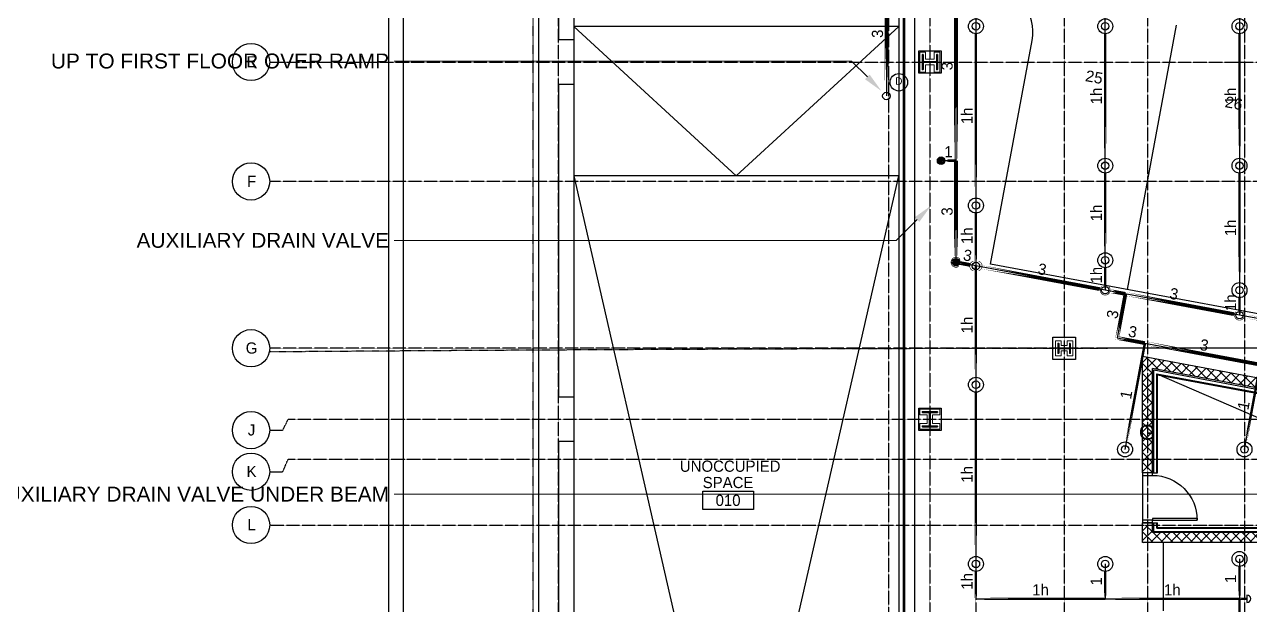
# Model space of a CAD drawing. Header units: inches. Extents: x -24247 to 247, y -491 to 2341.
# Drawn here: x -3777 to -2791, y 622 to 1089 of the extents above; entities that cross this region are included whole.
import ezdxf
from ezdxf import colors
from ezdxf.entities.mleader import LeaderData, LeaderLine
from ezdxf.enums import TextEntityAlignment as Align
from ezdxf.math import Vec2, Vec3

# ---------------------------------------------------------------- set-up
doc = ezdxf.new("R2010")
doc.units = ezdxf.units.IN
doc.header["$LTSCALE"] = 0.3
doc.header["$MEASUREMENT"] = 0
for name, pattern in [('CENTER2', [1.125, 0.75, -0.125, 0.125, -0.125]), ('DASHDOT2', [0.5, 0.25, -0.125, 0, -0.125]), ('HIDDEN', [0.375, 0.25, -0.125])]:
    doc.linetypes.add(name, pattern=pattern)
for name, color, linetype in [('000-sketch HVAC', 31, 'Continuous'), ('A-Door', 7, 'Continuous'), ('A-Grid(SmallScale)', 11, 'CENTER2'), ('A-Site-low walls', 1, 'Continuous'), ('A-Site-Parking', 251, 'Continuous'), ('A-Site-Pave', 8, 'Continuous'), ('A-Site-Setback', 5, 'HIDDEN'), ('A-Tag-Rm(Scale)', 7, 'Continuous'), ('A-Wall-Full', 7, 'Continuous'), ('A-Wall-Hatch', 15, 'Continuous'), ('HEADUP', 7, 'Continuous'), ('PIPEBL', 4, 'Continuous'), ('pipemn', 6, 'Continuous'), ('PIPESPC', 7, 'Continuous'), ('S-Foundation', 7, 'Continuous'), ('S-Grid-Iden', 7, 'Continuous'), ('S-Site-Curb', 4, 'Continuous'), ('S-Structural Concrete', 4, 'Continuous'), ('S-Wall-CMU', 7, 'Continuous'), ('S-Wall-Hatch', 8, 'Continuous'), ('spk-cap', 7, 'Continuous'), ('spk-pipedrop', 7, 'Continuous'), ('spk-piperise', 7, 'Continuous'), ('spk-ref', 7, 'Continuous'), ('TIDYPIPE', 7, 'Continuous')]:
    doc.layers.add(name, color=color, linetype=linetype)
for name, color, linetype, lineweight in [('A-Anno-Text', 7, 'Continuous', 25), ('A-Detl-Hatch', 1, 'Continuous', 18), ('A-Detl-Wide', 2, 'Continuous', 35), ('G-ANNO-TEXT', 7, 'Continuous', 0), ('S-Detl-Hatch', 1, 'Continuous', 18)]:
    doc.layers.add(name, color=color, linetype=linetype, lineweight=lineweight)
doc.layers.add('Zoning Envelope', color=7, linetype='DASHDOT2', true_color=0xaa0061)
doc.styles.add('Arial', font='arial.ttf')
doc.styles.add('G1DIM', font='arial.ttf')
doc.styles.add('PIPE', font='PIPE.SHX')
pattern_1 = [(45, (315.5006, 9197.75), (-3.9774756, 3.9774756), []), (135, (315.5006, 9197.75), (-3.9774756, -3.9774756), [])]

# ---------------------------------------------------------------- blocks, each defined once
blk = doc.blocks.new('Column Bubble')
blk.add_circle((-0.004, -0.002), 0.156)
blk.add_attdef('XX', text='', height=0.0938).set_placement((0, 0), align=Align.MIDDLE_CENTER)
blk = doc.blocks.new('*U20')
at = {"layer": 'A-Detl-Hatch'}
h = blk.add_hatch(dxfattribs=at)
h.set_pattern_fill('ANSI32', color=256, scale=6, style=0)
h.set_pattern_definition([(45, (0, -6.06), (-1.591, 1.591), []), (45, (1.0607, -6.06), (-1.591, 1.591), [])])
edge = h.paths.add_edge_path()
edge.add_line((6, -12.12), (6, -11.515))
edge.add_line((6, -11.515), (0.795, -11.515))
edge.add_arc((0.795, -10.915), 0.6, 180, 270, ccw=False)
edge.add_line((0.195, -10.915), (0.195, -1.205))
edge.add_arc((0.795, -1.205), 0.6, 90, 180, ccw=False)
edge.add_line((0.795, -0.605), (6, -0.605))
edge.add_line((6, -0.605), (6, 0))
edge.add_line((6, 0), (-6, 0))
edge.add_line((-6, 0), (-6, -0.605))
edge.add_line((-6, -0.605), (-0.795, -0.605))
edge.add_arc((-0.795, -1.205), 0.6, 0, 90, ccw=False)
edge.add_line((-0.195, -1.205), (-0.195, -10.915))
edge.add_arc((-0.795, -10.915), 0.6, 270, 360, ccw=False)
edge.add_line((-0.795, -11.515), (-6, -11.515))
edge.add_line((-6, -11.515), (-6, -12.12))
edge.add_line((-6, -12.12), (6, -12.12))
at = {"color": 0, "linetype": 'ByBlock'}
blk.add_lwpolyline([(6, -12.12), (6, -11.515), (0.795, -11.515, -0.4142136), (0.195, -10.915), (0.195, -1.205, -0.4142136), (0.795, -0.605), (6, -0.605), (6, 0), (-6, 0), (-6, -0.605), (-0.795, -0.605, -0.4142136), (-0.195, -1.205), (-0.195, -10.915, -0.4142136), (-0.795, -11.515), (-6, -11.515), (-6, -12.12)], format="xyb", close=True, dxfattribs=at)
blk = doc.blocks.new('W12X65')
at = {"layer": 'S-Detl-Hatch'}
blk.add_lwpolyline([(13860.59, -7310.28), (13860.59, -7305.67), (13854.79, -7305.67), (13854.79, -7298.76), (13860.59, -7298.76), (13860.59, -7294.16), (13844.59, -7294.16), (13844.59, -7298.76), (13850.4, -7298.76), (13850.4, -7305.67), (13844.59, -7305.67), (13844.59, -7310.28)], close=True, dxfattribs=at)
at = {"layer": 'A-Detl-Wide'}
blk.add_blockref('*U20', (13852.59, -7296.16), dxfattribs=at)
blk = doc.blocks.new('*U19')
at = {"layer": 'A-Detl-Hatch'}
h = blk.add_hatch(dxfattribs=at)
h.set_pattern_fill('ANSI32', color=256, scale=6, style=0)
h.set_pattern_definition([(45, (0, -4.865), (-1.591, 1.591), []), (45, (1.0607, -4.865), (-1.591, 1.591), [])])
edge = h.paths.add_edge_path()
edge.add_line((3.98, -9.73), (3.98, -9.295))
edge.add_line((3.98, -9.295), (0.645, -9.295))
edge.add_arc((0.645, -8.795), 0.5, 180, 270, ccw=False)
edge.add_line((0.145, -8.795), (0.145, -0.935))
edge.add_arc((0.645, -0.935), 0.5, 90, 180, ccw=False)
edge.add_line((0.645, -0.435), (3.98, -0.435))
edge.add_line((3.98, -0.435), (3.98, 0))
edge.add_line((3.98, 0), (-3.98, 0))
edge.add_line((-3.98, 0), (-3.98, -0.435))
edge.add_line((-3.98, -0.435), (-0.645, -0.435))
edge.add_arc((-0.645, -0.935), 0.5, 0, 90, ccw=False)
edge.add_line((-0.145, -0.935), (-0.145, -8.795))
edge.add_arc((-0.645, -8.795), 0.5, -90, 0, ccw=False)
edge.add_line((-0.645, -9.295), (-3.98, -9.295))
edge.add_line((-3.98, -9.295), (-3.98, -9.73))
edge.add_line((-3.98, -9.73), (3.98, -9.73))
at = {"color": 0, "linetype": 'ByBlock'}
blk.add_lwpolyline([(3.98, -9.73), (3.98, -9.295), (0.645, -9.295, -0.4142136), (0.145, -8.795), (0.145, -0.935, -0.4142136), (0.645, -0.435), (3.98, -0.435), (3.98, 0), (-3.98, 0), (-3.98, -0.435), (-0.645, -0.435, -0.4142136), (-0.145, -0.935), (-0.145, -8.795, -0.4142136), (-0.645, -9.295), (-3.98, -9.295), (-3.98, -9.73)], format="xyb", close=True, dxfattribs=at)
blk = doc.blocks.new('W10X33')
at = {"layer": 'S-Detl-Hatch'}
blk.add_lwpolyline([(13773.78, -7310.28), (13773.78, -7305.84), (13769.95, -7305.84), (13769.95, -7300.98), (13773.78, -7300.98), (13773.78, -7296.55), (13761.82, -7296.55), (13761.82, -7300.98), (13765.66, -7300.98), (13765.66, -7305.84), (13761.82, -7305.84), (13761.82, -7310.28)], close=True, dxfattribs=at)
at = {"layer": 'A-Detl-Wide'}
blk.add_blockref('*U19', (13767.8, -7298.55), dxfattribs=at)
blk = doc.blocks.new('Davis park ex stairs')
at = {"layer": 'A-Site-low walls'}
for p, q in [((378.67, 209.11), (378.67, 968.08)), ((390.67, 221.11), (390.67, 956.08))]:
    blk.add_line(p, q, dxfattribs=at)
blk = doc.blocks.new('Door 36in')
blk.add_lwpolyline([(0, 36), (1.5, 36), (1.5, 0), (0, 0)], close=True)
blk.add_arc((0, 0), 36, 0, 90)
blk = doc.blocks.new('Rm Tag')
blk.add_lwpolyline([(-0.212, 0.076), (0.212, 0.076), (0.212, -0.076), (-0.212, -0.076)], close=True)
for p in [(0, 0.286), (0, 0.149), (0, 0)]:
    blk.add_attdef('XXX', text='', height=0.0938).set_placement(p, align=Align.MIDDLE_CENTER)
blk = doc.blocks.new('SPRIG1')
for radius in [6, 3]:
    blk.add_circle((0, 0), radius)
blk = doc.blocks.new('drop')
blk.add_circle((0, 0), 3)
for points in [[(0.01, 2.97), (-2.53, -1.59), (-2.62, 1.36)], [(0.01, 2.97), (-2.49, -1.59), (2.52, -1.59)], [(2.52, -1.59), (0.01, 2.97), (2.6, 1.47)], [(2.52, -1.59), (-2.53, -1.59), (0.01, -2.98)]]:
    blk.add_solid(points)
blk = doc.blocks.new('rise')
blk.add_circle((0, 0), 3)
blk = doc.blocks.new('CAP')
blk.add_line((0, 3), (0, -3))
blk.add_arc((0, 0), 3, 270, 90)
blk = doc.blocks.new('PIPESPC')
at = {"layer": 'PIPESPC', "style": 'PIPE', "width": 0.9}
blk.add_attdef('SIZE', text='', height=9, dxfattribs=at).set_placement((0, 4.02), align=Align.CENTER)
at = {"layer": 'PIPESPC', "style": 'PIPE', "flags": 1}
blk.add_attdef('SCHED', (25.3, 3.89), '', height=9, dxfattribs=at)
blk = doc.blocks.new('REF')
blk.add_circle((10, 11), 7)
blk.add_attdef('L', text='', height=6).set_placement((10, 9), align=Align.CENTER)
blk = doc.blocks.new('TIDYRUN')
at = {"const_width": 0.5}
blk.add_lwpolyline([(-2.83, 2.83, -2.414214), (-2.83, -2.83, -1.737895)], format="xyb", dxfattribs=at)
blk = doc.blocks.new('TIDYDROP')
at = {"const_width": 0.5}
for points in [[(-2.18, 3.82, 0.737034), (-2.18, -3.82)], [(2.18, 3.82, -0.737034), (2.18, -3.82)]]:
    blk.add_lwpolyline(points, format="xyb", dxfattribs=at)

msp = doc.modelspace()

# ---------------------------------------------------------------- hatches: boundary and pattern name
at = {"layer": 'S-Wall-Hatch'}
h = msp.add_hatch(dxfattribs=at)
h.set_pattern_fill('ANSI37', color=256, scale=45, style=0)
h.set_pattern_definition(pattern_1)
h.paths.add_polyline_path([(-2870, 740), (-2878, 740), (-2878, 728.87), (-2870, 728.87)])
h.paths.add_polyline_path([(-2870, 772), (-2878, 772), (-2878, 740), (-2870, 740)])
h.paths.add_polyline_path([(-2870, 812.77), (-2868, 812.4), (-2868, 820.53), (-2878, 822.4), (-2878, 772), (-2870, 772)])
h.paths.add_polyline_path([(-2868, 820.53), (-2868, 812.4), (-2796, 798.98), (-2796, 807.11)])
h.paths.add_polyline_path([(-2796, 807.11), (-2796, 798.98), (-2736, 787.79), (-2736, 795.93)])
h.paths.add_polyline_path([(-2719.38, 792.83), (-2736, 795.93), (-2736, 787.79), (-2719.38, 784.69)])
h.paths.add_polyline_path([(-2719.38, 792.83), (-2719.38, 784.69), (-2670, 775.49), (-2670, 783.63)])
h.paths.add_polyline_path([(-2670, 783.63), (-2670, 775.49), (-2651.28, 772), (-2607.62, 772)])
h.paths.add_polyline_path([(-2607.62, 772), (-2651.28, 772), (-2580, 758.71), (-2580, 766.85)])
h.paths.add_polyline_path([(-2580, 766.85), (-2580, 758.71), (-2479.59, 740), (-2435.93, 740)])
h.paths.add_polyline_path([(-2435.93, 740), (-2479.59, 740), (-2356, 716.96), (-2356, 725.1)])
h.paths.add_polyline_path([(-2334, 721), (-2356, 725.1), (-2356, 716.96), (-2342, 714.35), (-2342, 704.87), (-2334, 704.87)])
h.paths.add_polyline_path([(-2334, 687), (-2342, 687), (-2342, 605), (-2334, 605)])
h.paths.add_polyline_path([(-2334, 704.87), (-2342, 704.87), (-2342, 687), (-2334, 687)])
h.paths.add_polyline_path([(-2334, 605), (-2342, 605), (-2342, 552), (-2334, 552)])
h.paths.add_polyline_path([(-2334, 552), (-2342, 552), (-2342, 477), (-2334, 477)])
h.paths.add_polyline_path([(-2334, 477), (-2342, 477), (-2342, 465), (-2356, 465), (-2356, 459), (-2334, 459)])
h.paths.add_polyline_path([(-2356, 465), (-2446.37, 465), (-2446.37, 459), (-2356, 459)])
h.paths.add_polyline_path([(-2356, 459), (-2446.37, 459), (-2446.37, 457), (-2356, 457)])
h.paths.add_polyline_path([(-2334, 459), (-2356, 459), (-2356, 457), (-2334, 457)])
h = msp.add_hatch(dxfattribs=at)
h.set_pattern_fill('ANSI37', color=256, scale=45, style=0)
h.set_pattern_definition(pattern_1)
h.paths.add_polyline_path([(-2726, 678), (-2727, 678), (-2736, 678), (-2736, 672.87), (-2734, 672.87), (-2734, 636.62), (-2726, 636.62)])
h.paths.add_polyline_path([(-2736, 678), (-2745, 678), (-2745, 680.87), (-2796, 680.87), (-2796, 672.87), (-2736, 672.87)])
h.paths.add_polyline_path([(-2796, 680.87), (-2868, 680.87), (-2868, 672.87), (-2796, 672.87)])
h.paths.add_polyline_path([(-2868, 680.87), (-2870, 680.87), (-2870, 687), (-2878, 687), (-2878, 672.87), (-2868, 672.87)])

# ---------------------------------------------------------------- linework, layer by layer
at = {"layer": 'A-Door'}
for points in [[(-2878, 726.87), (-2870, 726.87), (-2870, 728.87), (-2878, 728.87)], [(-2878, 688.87), (-2870, 688.87), (-2870, 690.87), (-2878, 690.87)]]:
    msp.add_lwpolyline(points, close=True, dxfattribs=at)
at = {"layer": 'A-Grid(SmallScale)'}
for p, q in [((-3348, 1771.74), (-3348, -107.53)), ((-3082, -107.53), (-3082, 1771.74)), ((-3049, 1771.74), (-3049, -107.53)), ((-3012, 1771.74), (-3012, -107.53)), ((-2941, 1771.74), (-2941, -107.53)), ((-2874, 1771.74), (-2874, -107.53)), ((-2796, 1771.74), (-2796, -107.53)), ((-3580, 1059), (228, 1059)), ((228, 963), (-3580, 963)), ((228, 829), (-3580, 829)), ((-3565.11, 772), (228, 772)), ((-3565.11, 740), (228, 740)), ((-3580, 687), (228, 687))]:
    msp.add_line(p, q, dxfattribs=at)
for points in [[(-3580, 763.19), (-3569.47, 763.19), (-3565.11, 772)], [(-3580, 729.78), (-3569.47, 729.78), (-3565.11, 740)]]:
    msp.add_lwpolyline(points, dxfattribs=at)
at = {"layer": 'A-Site-Parking'}
for p, q in [((-2890.1, 876.2), (-2850.53, 1088.54)), ((-3000.21, 896.72), (-2966.72, 1076.4)), ((-1961.91, 703.19), (-3000.21, 896.72)), ((-2878, 726.87), (-2878, 690.87)), ((-2861, 618), (-2861, 672.87))]:
    msp.add_line(p, q, dxfattribs=at)
msp.add_arc((-3002.11, 1083), 36, 349.44167, 90, dxfattribs=at)
at = {"layer": 'A-Site-Pave'}
for p, q in [((-3074, 1087.49), (-3335.5, 1087.49)), ((-3335.5, 1087.49), (-3204.75, 967.49)), ((-3204.75, 967.49), (-3074, 1087.49)), ((-3074, 967.49), (-3335.5, 967.49)), ((-3074, 967.49), (-3335.5, 967.49)), ((-3335.5, 967.49), (-3253.11, 608.13)), ((-3156.39, 608.13), (-3074, 967.49)), ((-2866.5, 808.56), (-2642.38, 711.16))]:
    msp.add_line(p, q, dxfattribs=at)
at = {"layer": 'A-Site-Setback'}
msp.add_lwpolyline([(-3368, 1467.95), (-92.22, 857.37, 0.002374), (40, 833.37), (40, 25), (-2900, 25, 0.00067), (-2984.09, 24.89, 0.001041), (-3368, 23.49), (-3368, 827.74), (-3368, 1467.95)], format="xyb", dxfattribs=at)
at = {"layer": 'A-Wall-Full'}
for p, q in [((-3074, 1119), (-3074, 607.67)), ((-3061.38, 1106.37), (-3061.38, 607.67)), ((-2865.88, 807.8), (-2346.25, 710.95)), ((-2865.88, 728.87), (-2865.88, 807.8)), ((-2870, 728.87), (-2865.88, 728.87)), ((-2870, 688.87), (-2865.88, 688.87)), ((-2865.88, 685), (-2865.88, 688.87))]:
    msp.add_line(p, q, dxfattribs=at)
msp.add_lwpolyline([(-2865.88, 685), (-2749.13, 685), (-2749.13, 700.12), (-2721.87, 700.12), (-2721.87, 633.12)], dxfattribs=at)
at = {"layer": 'A-Wall-Hatch'}
for p, q in [((-3070.38, 1115.38), (-3070.38, 607.67)), ((-3069.38, 1114.37), (-3069.38, 607.67)), ((-2869, 811.57), (-2343.12, 713.55)), ((-2869, 728.87), (-2869, 811.57)), ((-2866.5, 808.56), (-2345.62, 711.47)), ((-2866.5, 728.87), (-2866.5, 808.56)), ((-2869, 681.87), (-2869, 688.87)), ((-2866.5, 684.37), (-2866.5, 688.87))]:
    msp.add_line(p, q, dxfattribs=at)
for points in [[(-2869, 681.87), (-2746, 681.87), (-2746, 697), (-2725, 697), (-2725, 633.12)], [(-2866.5, 684.37), (-2748.5, 684.37), (-2748.5, 699.5), (-2722.5, 699.5), (-2722.5, 633.12)]]:
    msp.add_lwpolyline(points, dxfattribs=at)
at = {"layer": 'PIPEBL', "color": 1}
for p, q in [((-3012, 1163.74), (-3012, 1087.74)), ((-2908, 1087.74), (-2908, 1163.74)), ((-2800, 1163.74), (-2800, 1087.74)), ((-3012, 1087.74), (-3012, 943.74)), ((-2908, 975.74), (-2908, 1087.74)), ((-2800, 1087.74), (-2800, 975.74)), ((-3028, 979.74), (-3040, 979.74)), ((-2908, 899.74), (-2908, 975.74)), ((-2800, 975.74), (-2800, 875.74)), ((-3012, 943.74), (-3012, 895.13)), ((-2908, 899.74), (-2908, 875.74)), ((-3012, 895.13), (-3012, 799.74)), ((-2800, 875.74), (-2800, 855.61)), ((-2892, 747.74), (-2876.08, 833.17)), ((-2796, 747.74), (-2783.3, 815.88)), ((-3012, 799.74), (-3012, 655.74)), ((-3012, 655.74), (-3012, 627.74)), ((-2908, 655.74), (-2908, 627.74)), ((-2800, 659.74), (-2800, 627.74)), ((-3012, 627.74), (-2908, 627.74)), ((-2908, 627.74), (-2800, 627.74)), ((-2800, 539.74), (-2800, 627.74)), ((-2800, 627.74), (-2794, 627.74))]:
    msp.add_line(p, q, dxfattribs=at)
at = {"layer": 'pipemn', "color": 1}
for p, q in [((-3084, 1131.74), (-3084, 1031.74)), ((-3028, 979.74), (-3028, 1131.74)), ((-3028, 898.11), (-3028, 979.74)), ((-3012, 895.13), (-3028, 898.11)), ((-2908, 875.74), (-3012, 895.13)), ((-2800, 855.61), (-2908, 875.74)), ((-2891.7, 872.7), (-2898.3, 837.31)), ((-2640, 825.79), (-2800, 855.61)), ((-2898.3, 837.31), (-2876.08, 833.17)), ((-2876.08, 833.17), (-2783.3, 815.88))]:
    msp.add_line(p, q, dxfattribs=at)
at = {"layer": 'S-Foundation'}
for p, q in [((-3363.5, 331), (-3363.5, 1467.11)), ((-3347.5, 1077), (-3347.5, 1267)), ((-3347.5, 790), (-3347.5, 1041)), ((-3347.5, 570), (-3347.5, 754))]:
    msp.add_line(p, q, dxfattribs=at)
for points in [[(-3347.5, 1077), (-3335.5, 1077), (-3335.5, 1041), (-3347.5, 1041)], [(-3347.5, 790), (-3335.5, 790), (-3335.5, 754), (-3347.5, 754)]]:
    msp.add_lwpolyline(points, dxfattribs=at)
at = {"layer": 'S-Site-Curb'}
for p, q in [((-3335.5, 1267), (-3335.5, 1077)), ((-3335.5, 1041), (-3335.5, 790)), ((-3335.5, 754), (-3335.5, 570))]:
    msp.add_line(p, q, dxfattribs=at)
at = {"layer": 'S-Structural Concrete'}
for points in [[(-3058, 1068), (-3040, 1068), (-3040, 1050), (-3058, 1050)], [(-2950, 837.93), (-2932, 837.93), (-2932, 819.93), (-2950, 819.93)], [(-3058, 781), (-3040, 781), (-3040, 763), (-3058, 763)]]:
    msp.add_lwpolyline(points, close=True, dxfattribs=at)
at = {"layer": 'S-Wall-CMU'}
for p, q in [((-2334, 721), (-2878, 822.4)), ((-2878, 728.87), (-2878, 822.4)), ((-2342, 714.35), (-2870, 812.77)), ((-2870, 728.87), (-2870, 812.77)), ((-2870, 728.87), (-2878, 728.87)), ((-2878, 672.87), (-2878, 688.87)), ((-2870, 688.87), (-2878, 688.87)), ((-2870, 680.87), (-2870, 688.87)), ((-2745, 680.87), (-2870, 680.87)), ((-2734, 672.87), (-2878, 672.87))]:
    msp.add_line(p, q, dxfattribs=at)
at = {"layer": 'TIDYPIPE', "color": 7}
for points, const_width in [([(-3028, 979.74), (-3028, 1133.24)], 3), ([(-3084, 1036.24), (-3084, 1131.74)], 3), ([(-3012, 949.74), (-3012, 1081.74)], 2), ([(-2908, 981.74), (-2908, 1081.74)], 2), ([(-2800, 981.74), (-2800, 1081.74)], 2), ([(-3035.5, 979.74), (-3028, 979.74)], 2), ([(-3028, 902.61), (-3028, 979.74)], 3), ([(-2908, 905.74), (-2908, 969.74)], 2), ([(-2800, 881.74), (-2800, 969.74)], 2), ([(-3012, 895.13), (-3012, 937.74)], 2), ([(-3028, 898.11), (-3016.42, 895.95)], 3), ([(-3012, 805.74), (-3012, 895.13)], 2), ([(-3007.58, 894.3), (-2912.42, 876.57)], 3), ([(-2908, 875.74), (-2908, 893.74)], 2), ([(-2903.58, 874.92), (-2891.7, 872.7)], 3), ([(-2898.58, 835.84), (-2891.7, 872.7)], 3), ([(-2891.7, 872.7), (-2804.42, 856.44)], 3), ([(-2800, 855.61), (-2800, 869.74)], 2), ([(-2795.58, 854.79), (-2644.42, 826.61)], 3), ([(-2899.78, 837.59), (-2876.08, 833.17)], 3), ([(-2890.9, 753.64), (-2876.08, 833.17)], 2), ([(-2876.08, 833.17), (-2783.3, 815.88)], 3), ([(-2794.9, 753.64), (-2783.3, 815.88)], 2), ([(-3012, 661.74), (-3012, 793.74)], 2), ([(-2800, 627.74), (-2800, 653.74)], 2), ([(-3012, 626.74), (-3012, 649.74)], 2), ([(-2908, 627.74), (-2908, 649.74)], 2), ([(-3013, 627.74), (-2908, 627.74)], 2), ([(-2908, 627.74), (-2800, 627.74)], 2), ([(-2800, 545.74), (-2800, 627.74)], 2), ([(-2800, 627.74), (-2794, 627.74)], 2)]:
    msp.add_lwpolyline(points, close=True, dxfattribs=dict(at, const_width=const_width))
at = {"layer": 'Zoning Envelope'}
msp.add_lwpolyline([(228, 829), (-2840, 829, 0.000426), (-2973.35, 828.89, 0.001551), (-3580, 826.08, 0.001255)], format="xyb", dxfattribs=at)

# ---------------------------------------------------------------- block references
at = {"rotation": 90}
for name, p in [('W12X65', (-10351.22, -12793.59)), ('W10X33', (-10244.41, -12938.8))]:
    msp.add_blockref(name, p, dxfattribs=at)
msp.add_blockref('W12X65', (-16901.59, 8074.22))
at = {"layer": '000-sketch HVAC', "transparency": 33554687}
msp.add_blockref('Davis park ex stairs', (-3862.93, 331.89), dxfattribs=at)
at = {"layer": 'A-Door', "xscale": -1, "rotation": 270}
msp.add_blockref('Door 36in', (-2870, 690.87), dxfattribs=at)
at = {"layer": 'A-Tag-Rm(Scale)'}
ref = msp.add_blockref('Rm Tag', (-3211.33, 706.83), dxfattribs=dict(at, xscale=96, yscale=96, zscale=96))
ref.add_attrib('XXX', ' UNOCCUPIED', dxfattribs={"layer": '0', "height": 9}).set_placement((-3211.33, 734.27), align=Align.MIDDLE_CENTER)
ref.add_attrib('XXX', 'SPACE', dxfattribs={"layer": '0', "height": 9}).set_placement((-3211.33, 721.16), align=Align.MIDDLE_CENTER)
ref.add_attrib('XXX', '010', dxfattribs={"layer": '0', "height": 9}).set_placement((-3211.33, 706.83), align=Align.MIDDLE_CENTER)
at = {"layer": 'HEADUP'}
for p in [(-3012, 1087.74), (-2908, 1087.74), (-2800, 1087.74), (-2908, 975.74), (-2800, 975.74), (-3012, 943.74), (-2908, 899.74), (-2800, 875.74), (-3012, 799.74), (-2892, 747.74), (-2796, 747.74), (-3012, 655.74), (-2908, 655.74), (-2800, 659.74)]:
    msp.add_blockref('SPRIG1', p, dxfattribs=at)
at = {"layer": 'PIPESPC'}
ref = msp.add_blockref('PIPESPC', (-3084, 1081.74), dxfattribs=dict(at, rotation=90))
ref.add_attrib('SIZE', '3', dxfattribs={"color": 0, "height": 9, "rotation": 90, "style": 'PIPE'}).set_placement((-3084, 1081.74), align=Align.BOTTOM_CENTER)
ref = msp.add_blockref('PIPESPC', (-3028, 1055.74), dxfattribs=dict(at, rotation=90))
ref.add_attrib('SIZE', '3', dxfattribs={"color": 0, "height": 9, "rotation": 90, "style": 'PIPE'}).set_placement((-3028, 1055.74), align=Align.BOTTOM_CENTER)
ref = msp.add_blockref('PIPESPC', (-2908, 1031.74), dxfattribs=dict(at, rotation=90))
ref.add_attrib('SIZE', '1h', dxfattribs={"color": 0, "height": 9, "rotation": 90, "style": 'PIPE'}).set_placement((-2908, 1031.74), align=Align.BOTTOM_CENTER)
ref = msp.add_blockref('PIPESPC', (-2800, 1031.74), dxfattribs=dict(at, rotation=90))
ref.add_attrib('SIZE', '1h', dxfattribs={"color": 0, "height": 9, "rotation": 90, "style": 'PIPE'}).set_placement((-2800, 1031.74), align=Align.BOTTOM_CENTER)
ref = msp.add_blockref('PIPESPC', (-3012, 1015.74), dxfattribs=dict(at, rotation=90))
ref.add_attrib('SIZE', '1h', dxfattribs={"color": 0, "height": 9, "rotation": 90, "style": 'PIPE'}).set_placement((-3012, 1015.74), align=Align.BOTTOM_CENTER)
ref = msp.add_blockref('PIPESPC', (-3034, 979.74), dxfattribs=at)
ref.add_attrib('SIZE', '1', dxfattribs={"color": 0, "height": 9, "style": 'PIPE'}).set_placement((-3034, 979.74), align=Align.BOTTOM_CENTER)
ref = msp.add_blockref('PIPESPC', (-3028, 938.93), dxfattribs=dict(at, rotation=90))
ref.add_attrib('SIZE', '3', dxfattribs={"color": 0, "height": 9, "rotation": 90, "style": 'PIPE'}).set_placement((-3028, 938.93), align=Align.BOTTOM_CENTER)
ref = msp.add_blockref('PIPESPC', (-2908, 937.74), dxfattribs=dict(at, rotation=90))
ref.add_attrib('SIZE', '1h', dxfattribs={"color": 0, "height": 9, "rotation": 90, "style": 'PIPE'}).set_placement((-2908, 937.74), align=Align.BOTTOM_CENTER)
ref = msp.add_blockref('PIPESPC', (-2800, 925.74), dxfattribs=dict(at, rotation=90))
ref.add_attrib('SIZE', '1h', dxfattribs={"color": 0, "height": 9, "rotation": 90, "style": 'PIPE'}).set_placement((-2800, 925.74), align=Align.BOTTOM_CENTER)
ref = msp.add_blockref('PIPESPC', (-3012, 919.43), dxfattribs=dict(at, rotation=90))
ref.add_attrib('SIZE', '1h', dxfattribs={"color": 0, "height": 9, "rotation": 90, "style": 'PIPE'}).set_placement((-3012, 919.43), align=Align.BOTTOM_CENTER)
ref = msp.add_blockref('PIPESPC', (-3020, 896.62), dxfattribs=dict(at, rotation=349.4416666666683))
ref.add_attrib('SIZE', '3', dxfattribs={"color": 0, "height": 9, "rotation": 349.44167, "style": 'PIPE'}).set_placement((-3020, 896.62), align=Align.BOTTOM_CENTER)
ref = msp.add_blockref('PIPESPC', (-2960, 885.43), dxfattribs=dict(at, rotation=349.4416666666683))
ref.add_attrib('SIZE', '3', dxfattribs={"color": 0, "height": 9, "rotation": 349.44167, "style": 'PIPE'}).set_placement((-2960, 885.43), align=Align.BOTTOM_CENTER)
ref = msp.add_blockref('PIPESPC', (-2908, 887.74), dxfattribs=dict(at, rotation=90))
ref.add_attrib('SIZE', '1h', dxfattribs={"color": 0, "height": 9, "rotation": 90, "style": 'PIPE'}).set_placement((-2908, 887.74), align=Align.BOTTOM_CENTER)
ref = msp.add_blockref('PIPESPC', (-2854, 865.68), dxfattribs=dict(at, rotation=349.4416666666676))
ref.add_attrib('SIZE', '3', dxfattribs={"color": 0, "height": 9, "rotation": 349.44167, "style": 'PIPE'}).set_placement((-2854, 865.68), align=Align.BOTTOM_CENTER)
ref = msp.add_blockref('PIPESPC', (-2800, 865.68), dxfattribs=dict(at, rotation=90))
ref.add_attrib('SIZE', '1h', dxfattribs={"color": 0, "height": 9, "rotation": 90, "style": 'PIPE'}).set_placement((-2800, 865.68), align=Align.BOTTOM_CENTER)
ref = msp.add_blockref('PIPESPC', (-2895, 855.01), dxfattribs=dict(at, rotation=79.4416666666675))
ref.add_attrib('SIZE', '3', dxfattribs={"color": 0, "height": 9, "rotation": 79.44167, "style": 'PIPE'}).set_placement((-2895, 855.01), align=Align.BOTTOM_CENTER)
ref = msp.add_blockref('PIPESPC', (-3012, 847.74), dxfattribs=dict(at, rotation=90))
ref.add_attrib('SIZE', '1h', dxfattribs={"color": 0, "height": 9, "rotation": 90, "style": 'PIPE'}).set_placement((-3012, 847.74), align=Align.BOTTOM_CENTER)
ref = msp.add_blockref('PIPESPC', (-2887.19, 835.24), dxfattribs=dict(at, rotation=349.4416666666663))
ref.add_attrib('SIZE', '3', dxfattribs={"color": 0, "height": 9, "rotation": 349.44167, "style": 'PIPE'}).set_placement((-2887.19, 835.24), align=Align.BOTTOM_CENTER)
ref = msp.add_blockref('PIPESPC', (-2829.69, 824.52), dxfattribs=dict(at, rotation=349.4416666666679))
ref.add_attrib('SIZE', '3', dxfattribs={"color": 0, "height": 9, "rotation": 349.44167, "style": 'PIPE'}).set_placement((-2829.69, 824.52), align=Align.BOTTOM_CENTER)
ref = msp.add_blockref('PIPESPC', (-2884.04, 790.46), dxfattribs=dict(at, rotation=79.44166666666777))
ref.add_attrib('SIZE', '1', dxfattribs={"color": 0, "height": 9, "rotation": 79.44167, "style": 'PIPE'}).set_placement((-2884.04, 790.46), align=Align.BOTTOM_CENTER)
ref = msp.add_blockref('PIPESPC', (-2789.65, 781.81), dxfattribs=dict(at, rotation=79.44166666666787))
ref.add_attrib('SIZE', '1', dxfattribs={"color": 0, "height": 9, "rotation": 79.44167, "style": 'PIPE'}).set_placement((-2789.65, 781.81), align=Align.BOTTOM_CENTER)
ref = msp.add_blockref('PIPESPC', (-3012, 727.74), dxfattribs=dict(at, rotation=90))
ref.add_attrib('SIZE', '1h', dxfattribs={"color": 0, "height": 9, "rotation": 90, "style": 'PIPE'}).set_placement((-3012, 727.74), align=Align.BOTTOM_CENTER)
ref = msp.add_blockref('PIPESPC', (-3012, 641.74), dxfattribs=dict(at, rotation=90))
ref.add_attrib('SIZE', '1h', dxfattribs={"color": 0, "height": 9, "rotation": 90, "style": 'PIPE'}).set_placement((-3012, 641.74), align=Align.BOTTOM_CENTER)
ref = msp.add_blockref('PIPESPC', (-2908, 641.74), dxfattribs=dict(at, rotation=90))
ref.add_attrib('SIZE', '1', dxfattribs={"color": 0, "height": 9, "rotation": 90, "style": 'PIPE'}).set_placement((-2908, 641.74), align=Align.BOTTOM_CENTER)
ref = msp.add_blockref('PIPESPC', (-2800, 643.74), dxfattribs=dict(at, rotation=90))
ref.add_attrib('SIZE', '1', dxfattribs={"color": 0, "height": 9, "rotation": 90, "style": 'PIPE'}).set_placement((-2800, 643.74), align=Align.BOTTOM_CENTER)
ref = msp.add_blockref('PIPESPC', (-2960, 627.74), dxfattribs=at)
ref.add_attrib('SIZE', '1h', dxfattribs={"color": 0, "height": 9, "style": 'PIPE'}).set_placement((-2960, 627.74), align=Align.BOTTOM_CENTER)
ref = msp.add_blockref('PIPESPC', (-2854, 627.74), dxfattribs=at)
ref.add_attrib('SIZE', '1h', dxfattribs={"color": 0, "height": 9, "style": 'PIPE'}).set_placement((-2854, 627.74), align=Align.BOTTOM_CENTER)
at = {"layer": 'S-Grid-Iden', "xscale": 96, "yscale": 96, "zscale": 96}
for p, values in [((-3594.59, 1059.23), {'XX': 'E'}), ((-3594.59, 963.23), {'XX': 'F'}), ((-3594.59, 829.23), {'XX': 'G'}), ((-3594.59, 763.42), {'XX': 'J'}), ((-3594.59, 730.02), {'XX': 'K'}), ((-3594.59, 687.23), {'XX': 'L'})]:
    msp.add_blockref('Column Bubble', p, dxfattribs=at).add_auto_attribs(values)
at = {"layer": 'spk-cap'}
msp.add_blockref('CAP', (-2794, 627.74), dxfattribs=at)
at = {"layer": 'spk-pipedrop'}
for p, rotation in [((-3040, 979.74), 180.0000000000555), ((-3028, 898.11), 169.4416666667202)]:
    msp.add_blockref('drop', p, dxfattribs=dict(at, rotation=rotation))
at = {"layer": 'spk-piperise'}
for p, rotation in [((-3084, 1031.74), 270.0000000000834), ((-3012, 895.13), 169.4416666667202), ((-2908, 875.74), 349.4416666667757), ((-2800, 855.61), 169.4416666667203)]:
    msp.add_blockref('rise', p, dxfattribs=dict(at, rotation=rotation))
at = {"layer": 'spk-ref'}
msp.add_blockref('REF', (-3084, 1031.74), dxfattribs=at).add_auto_attribs({'L': 'D'})
at = {"layer": 'TIDYPIPE'}
for name, p, rotation in [('TIDYRUN', (-3028, 898.11), 169.4416666666683), ('TIDYDROP', (-3012, 895.13), 180), ('TIDYRUN', (-2908, 875.74), 270), ('TIDYRUN', (-2800, 855.61), 270)]:
    msp.add_blockref(name, p, dxfattribs=dict(at, rotation=rotation))

# ---------------------------------------------------------------- texts
at = {"layer": 'A-Anno-Text', "color": 2, "char_height": 9, "width": 19.7484, "attachment_point": 5, "rotation": 349.44167, "style": 'G1DIM'}
for s, insert in [('25', (-2916.84, 1046.9)), ('26', (-2804.52, 1025.97))]:
    msp.add_mtext(s, dxfattribs=dict(at, insert=insert))
at = {"layer": 'G-ANNO-TEXT', "style": 'Arial'}
msp.add_text('G', height=12, dxfattribs=at).set_placement((-2880.89, 755.54))

# ---------------------------------------------------------------- leaders
at = {"layer": 'G-ANNO-TEXT'}
ml = msp.add_multileader_mtext('Standard', dxfattribs=at)
ml.set_content('UP TO FIRST FLOOR OVER RAMP', color=256, style='Arial')
ml.set_leader_properties(color=256, linetype='ByLayer', lineweight=-1)
ml.build(insert=Vec2(0, 0))
ml.multileader.update_dxf_attribs({"has_dogleg": 0, "dogleg_length": 0.125, "arrow_head_size": 16, "scale": 128})
ctx = ml.context
ctx.base_point, ctx.scale, ctx.char_height, ctx.arrow_head_size, ctx.landing_gap_size, ctx.plane_origin = Vec3(-3648.9, 1059.74), 128, 12, 16, 4, Vec3(-3088, 1035.74)
ctx.text_align_type = 2
notes = []
notes.append((ctx, [(0, (1, 1, 0), (-3464, 1059.74), (-1, 0), 16, [(0, [(-3088, 1035.74), (-3112, 1059.74)], 0, [])])]))
ctx.mtext.insert, ctx.mtext.width, ctx.mtext.alignment, ctx.mtext.flow_direction = Vec3(-3484, 1065.85), 162.2133, 3, 5
ml = msp.add_multileader_mtext('Standard', dxfattribs=at)
ml.set_content('AUXILIARY DRAIN VALVE ', color=256, style='Arial')
ml.set_leader_properties(color=256, linetype='ByLayer', lineweight=-1)
ml.build(insert=Vec2(0, 0))
ml.multileader.update_dxf_attribs({"has_dogleg": 0, "dogleg_length": 0.125, "arrow_head_size": 16, "scale": 128})
ctx = ml.context
ctx.base_point, ctx.scale, ctx.char_height, ctx.arrow_head_size, ctx.landing_gap_size, ctx.plane_origin = Vec3(-3596.67, 915.74), 128, 12, 16, 4, Vec3(-3048, 943.74)
ctx.text_align_type = 2
notes.append((ctx, [(0, (1, 1, 0), (-3464, 915.74), (-1, 0), 16, [(0, [(-3048, 943.74), (-3076, 915.74)], 0, [])])]))
ctx.mtext.insert, ctx.mtext.width, ctx.mtext.alignment, ctx.mtext.flow_direction = Vec3(-3484, 921.75), 134.1697, 3, 5
ml = msp.add_multileader_mtext('Standard', dxfattribs=at)
ml.set_content('AUXILIARY DRAIN VALVE UNDER BEAM', color=256, style='Arial')
ml.set_leader_properties(color=256, linetype='ByLayer', lineweight=-1)
ml.build(insert=Vec2(0, 0))
ml.multileader.update_dxf_attribs({"has_dogleg": 0, "dogleg_length": 0.125, "arrow_head_size": 16, "scale": 128})
ctx = ml.context
ctx.base_point, ctx.scale, ctx.char_height, ctx.arrow_head_size, ctx.landing_gap_size, ctx.plane_origin = Vec3(-3597.19, 711.74), 128, 12, 16, 4, Vec3(-1608, 671.74)
ctx.text_align_type = 2
notes.append((ctx, [(0, (1, 1, 0), (-3464, 711.74), (-1, 0), 16, [(0, [(-1608, 671.74), (-1660, 711.74)], 0, [])])]))
ctx.mtext.insert, ctx.mtext.width, ctx.mtext.alignment, ctx.mtext.flow_direction = Vec3(-3484, 717.85), 131.2058, 3, 5
for ctx, leaders in notes:
    for number, flags, end, landing, length, lines in leaders:
        leader = LeaderData()
        leader.index, (leader.has_last_leader_line, leader.has_dogleg_vector, leader.attachment_direction) = number, flags
        leader.last_leader_point, leader.dogleg_vector, leader.dogleg_length = Vec3(end), Vec3(landing), length
        for number, points, colour, breaks in lines:
            line = LeaderLine()
            line.index, line.vertices, line.color, line.breaks = number, Vec3.list(points), colors.encode_raw_color(colour), breaks
            leader.lines.append(line)
        ctx.leaders.append(leader)

doc.saveas('drawing.dxf')
